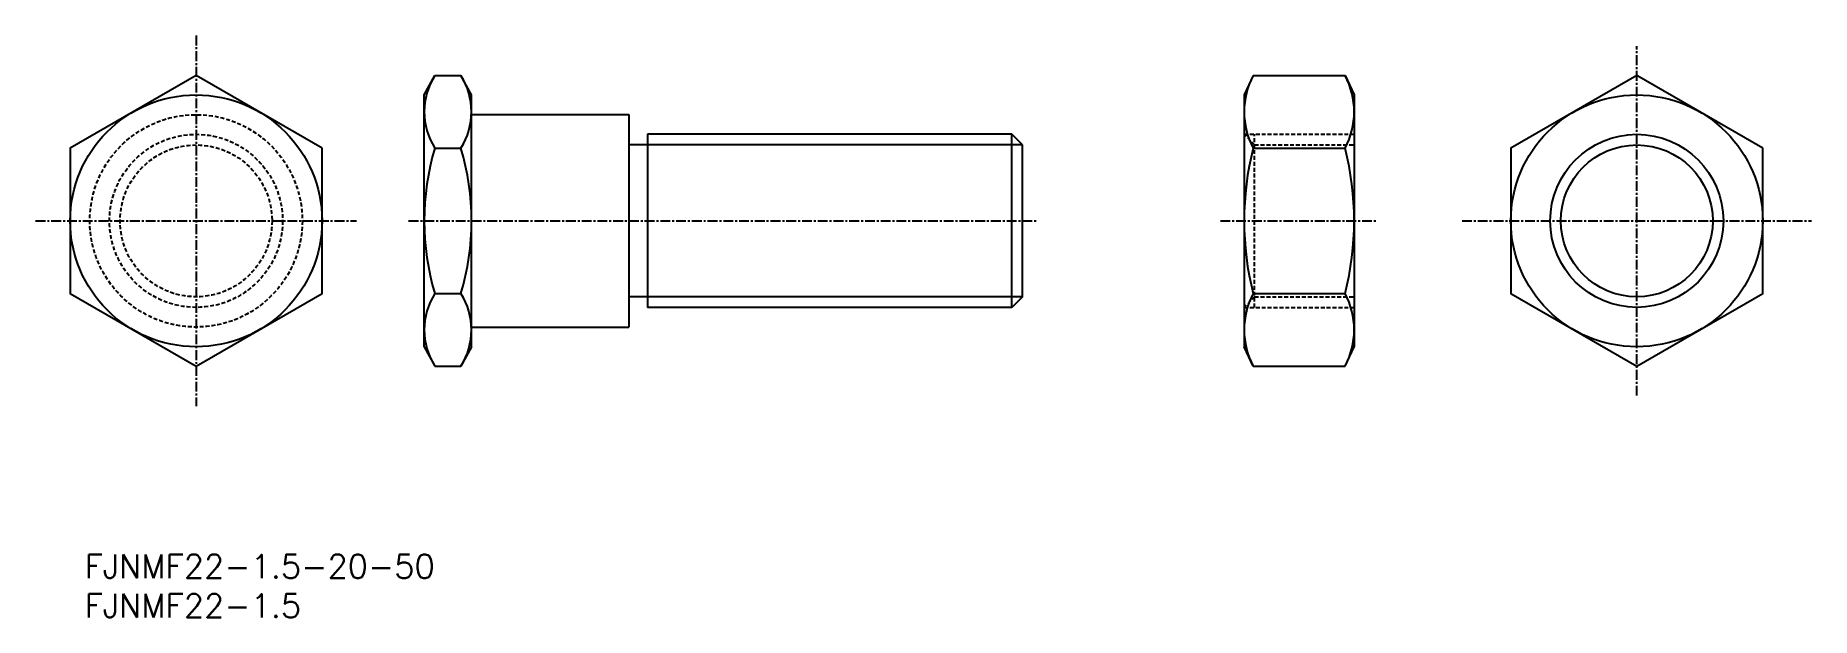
# Model space of a CAD drawing. Extents: x 60 to 286, y 64 to 138.
import ezdxf
from ezdxf.enums import TextEntityAlignment as Align

# ---------------------------------------------------------------- set-up
doc = ezdxf.new("R2010")
doc.units = 0
doc.linetypes.add('CENTER', pattern=[2, 1.25, -0.25, 0.25, -0.25])
doc.linetypes.add('DASHED', pattern=[0.75, 0.5, -0.25])
doc.layers.get('0').update_dxf_attribs({"linetype": 'CONTINUOUS'})
doc.layers.add('CENTER', color=1, linetype='CENTER')
doc.styles.get("Standard").update_dxf_attribs({"font": 'txt.shx', "bigfont": 'extfont.shx'})

msp = doc.modelspace()

# ---------------------------------------------------------------- linework, layer by layer
at = {"color": 7, "linetype": 'CONTINUOUS'}
for p, q in [((109.6, 130.22), (110.94, 132.7)), ((110.94, 132.7), (114.26, 132.7)), ((115.6, 130.22), (114.26, 132.7)), ((109.6, 98.22), (109.6, 130.22)), ((115.6, 98.22), (115.6, 130.22)), ((115.6, 98.22), (115.6, 130.22)), ((115.6, 127.72), (135.6, 127.72)), ((135.6, 127.72), (135.6, 100.72)), ((184.24, 125.22), (137.94, 125.22)), ((137.94, 125.22), (137.94, 103.22)), ((184.24, 103.22), (184.24, 125.22)), ((185.6, 123.87), (184.24, 125.22)), ((110.94, 123.46), (114.26, 123.46)), ((185.6, 104.58), (185.6, 123.87)), ((110.94, 104.99), (114.26, 104.99)), ((185.6, 104.58), (184.24, 103.22)), ((184.24, 103.22), (137.94, 103.22)), ((115.6, 100.72), (135.6, 100.72)), ((109.6, 98.22), (110.94, 95.75)), ((115.6, 98.22), (114.26, 95.75)), ((110.94, 95.75), (114.26, 95.75))]:
    msp.add_line(p, q, dxfattribs=at)
for p, q in [((214.92, 132.7), (213.76, 130.22)), ((214.92, 132.7), (226.6, 132.7)), ((226.6, 132.7), (227.76, 130.22)), ((213.76, 130.22), (213.76, 98.22)), ((227.76, 130.22), (227.76, 126.72)), ((227.76, 126.72), (227.76, 101.72)), ((214.92, 123.46), (226.6, 123.46)), ((214.92, 104.99), (226.6, 104.99)), ((227.76, 101.72), (227.76, 98.22)), ((214.92, 95.75), (213.76, 98.22)), ((226.6, 95.75), (227.76, 98.22)), ((214.92, 95.75), (226.6, 95.75))]:
    msp.add_line(p, q)
at = {"color": 3, "linetype": 'DASHED'}
for p, q in [((213.76, 125.22), (227.76, 125.22)), ((215.11, 123.87), (213.76, 125.22)), ((215.11, 103.22), (215.11, 125.22)), ((215.11, 123.87), (227.76, 123.87)), ((215.11, 104.58), (213.76, 103.22)), ((215.11, 104.58), (227.76, 104.58)), ((213.76, 103.22), (227.76, 103.22))]:
    msp.add_line(p, q, dxfattribs=at)
at = {"color": 3, "linetype": 'CONTINUOUS'}
for p, q in [((185.6, 123.87), (135.6, 123.87)), ((185.6, 104.58), (135.6, 104.58))]:
    msp.add_line(p, q, dxfattribs=at)
at = {"color": 7, "linetype": 'CONTINUOUS'}
msp.add_lwpolyline([(96.6, 123.46), (80.6, 132.7), (64.6, 123.46), (64.6, 104.99), (80.6, 95.75), (96.6, 104.99)], close=True, dxfattribs=at)
msp.add_lwpolyline([(279.67, 123.46), (263.67, 132.7), (247.67, 123.46), (247.67, 104.99), (263.67, 95.75), (279.67, 104.99)], close=True)
msp.add_circle((80.6, 114.22), 16, dxfattribs=at)
for radius in [16, 9.65]:
    msp.add_circle((263.67, 114.22), radius)
at = {"color": 3, "linetype": 'DASHED'}
for radius in [13.5, 11, 9.65]:
    msp.add_circle((80.6, 114.22), radius, dxfattribs=at)
at = {"color": 3}
msp.add_circle((263.67, 114.22), 11, dxfattribs=at)
at = {"color": 7, "linetype": 'CONTINUOUS'}
for centre, radius, start, end in [((118.23, 128.08), 8.63, 147.649, 212.351), ((106.96, 128.08), 8.63, 327.649, 32.351), ((142.11, 114.22), 32.52, 163.4957, 196.5043), ((83.08, 114.22), 32.52, 343.4957, 16.5043), ((118.23, 100.37), 8.63, 147.649, 212.351), ((106.96, 100.37), 8.63, 327.649, 32.351)]:
    msp.add_arc(centre, radius, start, end, dxfattribs=at)
for centre, radius, start, end in [((223.54, 128.08), 9.77, 151.7979, 208.2021), ((217.99, 128.08), 9.77, 331.7979, 28.2021), ((251.12, 114.22), 37.35, 165.6821, 194.3179), ((190.41, 114.22), 37.35, 345.6821, 14.3179), ((223.54, 100.37), 9.77, 151.7979, 208.2021), ((217.99, 100.37), 9.77, 331.7979, 28.2021)]:
    msp.add_arc(centre, radius, start, end)
at = {"layer": 'CENTER', "color": 1, "linetype": 'CENTER'}
for p, q in [((80.6, 137.78), (80.6, 90.67)), ((263.67, 92.02), (263.67, 136.42)), ((60.2, 114.22), (101, 114.22)), ((107.6, 114.22), (187.6, 114.22)), ((210.76, 114.22), (230.66, 114.22)), ((241.47, 114.22), (285.87, 114.22))]:
    msp.add_line(p, q, dxfattribs=at)

# ---------------------------------------------------------------- texts
at = {"color": 7, "linetype": 'CONTINUOUS'}
for s, p in [('FJNMF22-1.5-20-50', (66.44, 70.31)), ('FJNMF22-1.5', (66.44, 65.31))]:
    msp.add_text(s, height=3, dxfattribs=at).set_placement(p, align=Align.MIDDLE_LEFT)

doc.saveas('drawing.dxf')
